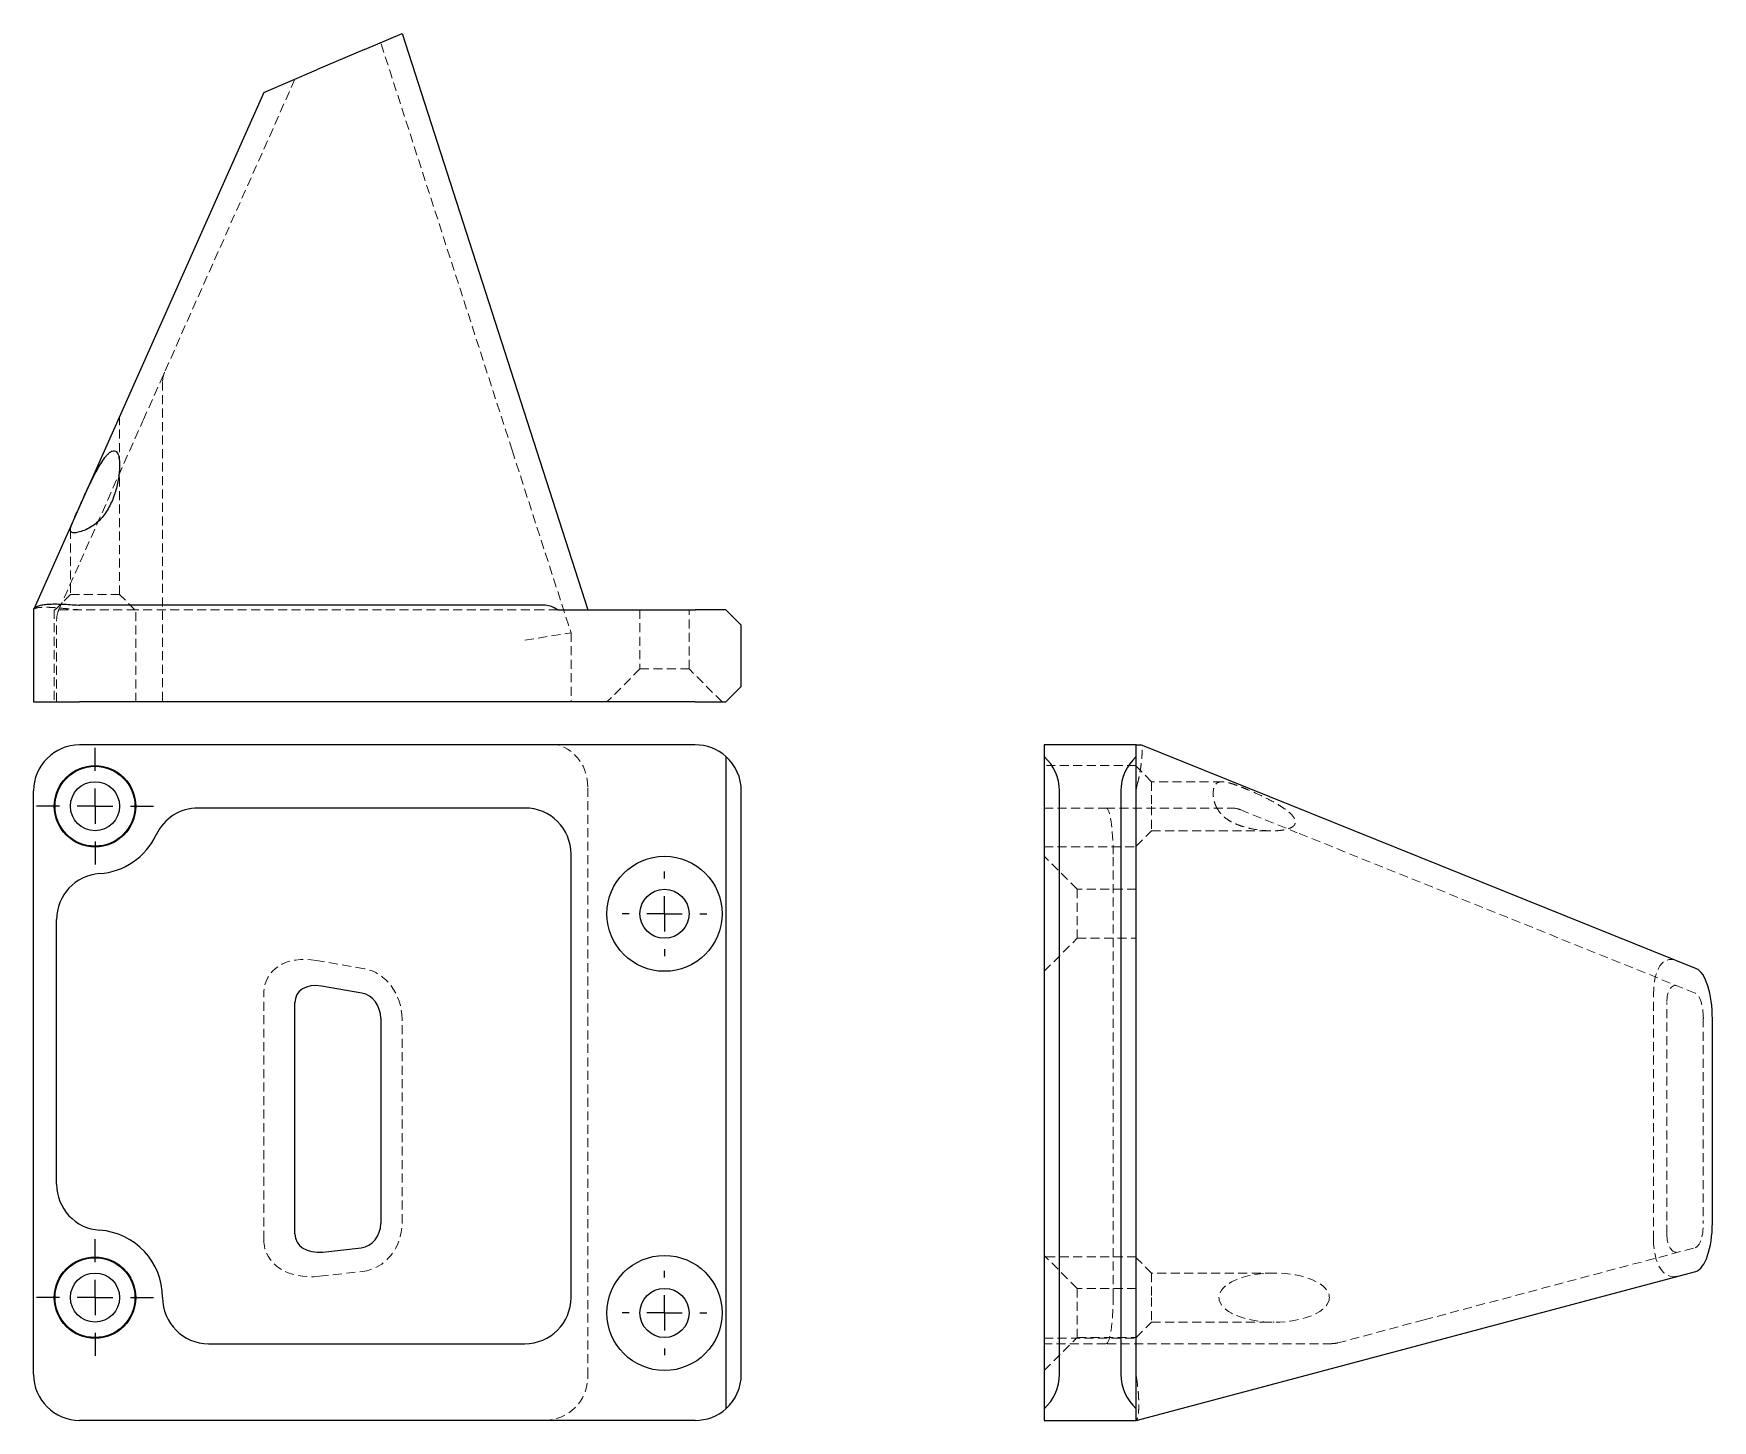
# Model space of a CAD drawing. Header units: millimetres. Extents: x 33 to 270, y 9 to 205.
import ezdxf

# ---------------------------------------------------------------- set-up
doc = ezdxf.new("R2010")
doc.units = ezdxf.units.MM
doc.linetypes.add('HIDDEN', pattern=[1.905, 1.27, -0.635])
doc.layers.add('10', color=7, linetype='Continuous')

# ---------------------------------------------------------------- blocks, each defined once
blk = doc.blocks.new('SW_CENTERMARKSYMBOL_0')
at = {"layer": '10', "color": 0}
for p, q in [((0, 5), (0, 8.25)), ((0, 0), (0, 2.5)), ((-5, 0), (-8.25, 0)), ((0, 0), (-2.5, 0)), ((0, 0), (0, -2.5)), ((0, 0), (2.5, 0)), ((5, 0), (8.25, 0)), ((0, -5), (0, -8.25))]:
    blk.add_line(p, q, dxfattribs=at)
blk = doc.blocks.new('SW_CENTERMARKSYMBOL_1')
at = {"layer": '10', "color": 0}
for p, q in [((0, 5), (0, 5.97)), ((0, 0), (0, 2.5)), ((-5, 0), (-5.97, 0)), ((0, 0), (-2.5, 0)), ((0, 0), (0, -2.5)), ((0, 0), (2.5, 0)), ((5, 0), (5.97, 0)), ((0, -5), (0, -5.97))]:
    blk.add_line(p, q, dxfattribs=at)
blk = doc.blocks.new('SW_CENTERMARKSYMBOL_2')
at = {"layer": '10', "color": 0}
for p, q in [((0, 5), (0, 5.97)), ((0, 0), (0, 2.5)), ((-5, 0), (-5.97, 0)), ((0, 0), (-2.5, 0)), ((0, 0), (0, -2.5)), ((0, 0), (2.5, 0)), ((5, 0), (5.97, 0)), ((0, -5), (0, -5.97))]:
    blk.add_line(p, q, dxfattribs=at)
blk = doc.blocks.new('SW_CENTERMARKSYMBOL_3')
at = {"layer": '10', "color": 0}
for p, q in [((0, 5), (0, 8.25)), ((0, 0), (0, 2.5)), ((-5, 0), (-8.25, 0)), ((0, 0), (-2.5, 0)), ((0, 0), (0, -2.5)), ((0, 0), (2.5, 0)), ((5, 0), (8.25, 0)), ((0, -5), (0, -8.25))]:
    blk.add_line(p, q, dxfattribs=at)

msp = doc.modelspace()

# ---------------------------------------------------------------- linework, layer by layer
at = {"color": 7, "linetype": 'Continuous', "lineweight": 25}
for p, q in [((79.74, 202.95), (85.06, 205.21)), ((85.06, 205.21), (111.31, 123.8)), ((79.74, 202.95), (72.99, 200.07)), ((65.54, 196.9), (72.99, 200.07)), ((65.54, 196.9), (33.05, 123.91)), ((33, 123.8), (33.05, 123.91)), ((33, 123.8), (33, 110.79)), ((105.04, 124.47), (39.51, 124.47)), ((107.08, 123.8), (126.49, 123.8)), ((130.83, 123.8), (126.49, 123.8)), ((130.83, 123.8), (133, 121.63)), ((133, 112.95), (133, 121.63)), ((133, 112.95), (130.83, 110.79)), ((33, 110.79), (39.51, 110.79)), ((126.49, 110.79), (39.51, 110.79)), ((126.49, 110.79), (130.83, 110.79)), ((126.49, 104.72), (39.51, 104.72)), ((175.79, 104.72), (175.79, 103.07)), ((188.8, 104.72), (175.79, 104.72)), ((188.8, 103.07), (188.8, 104.72)), ((188.8, 104.72), (189.47, 104.72)), ((267.95, 73.1), (189.47, 104.72)), ((130.83, 103.07), (130.83, 10.93)), ((175.79, 103.07), (175.79, 10.93)), ((188.8, 10.93), (188.8, 103.07)), ((33, 15.79), (33, 98.21)), ((133, 15.79), (133, 98.21)), ((177.95, 15.79), (177.95, 98.21)), ((186.63, 98.21), (186.63, 15.79)), ((102.43, 95.8), (56.24, 95.8)), ((108.94, 26.63), (108.94, 89.29)), ((36.25, 42.65), (36.25, 80.03)), ((79.39, 69.65), (73.66, 70.63)), ((69.93, 35.64), (69.93, 68.3)), ((82.05, 66.09), (82.05, 37.1)), ((270.21, 37.17), (270.21, 65.97)), ((73.87, 33.07), (79.29, 33.68)), ((188.8, 9.28), (267.86, 30.34)), ((57.73, 20.12), (102.43, 20.12)), ((175.79, 10.93), (175.79, 9.28)), ((188.8, 9.28), (188.8, 10.93)), ((126.49, 9.28), (39.51, 9.28)), ((175.79, 9.28), (188.8, 9.28))]:
    msp.add_line(p, q, dxfattribs=at)
at = {"color": 7, "linetype": 'HIDDEN', "lineweight": 18}
for p, q in [((100.62, 146.34), (82.05, 203.93)), ((69.93, 198.77), (48.45, 150.5)), ((51.22, 156.04), (51.22, 110.79)), ((39.57, 130.56), (48.45, 150.5)), ((45.15, 144.18), (45.15, 151.09)), ((100.62, 146.34), (108.94, 120.55)), ((45.15, 125.97), (45.15, 144.18)), ((38.21, 135.5), (38.21, 135.08)), ((38.21, 135.08), (38.21, 125.97)), ((36.53, 123.74), (39.57, 130.56)), ((38.21, 125.97), (36.04, 123.8)), ((38.21, 125.97), (45.15, 125.97)), ((47.32, 123.8), (45.15, 125.97)), ((47.43, 123.8), (35.93, 123.8)), ((35.93, 123.8), (35.93, 110.79)), ((105.01, 123.8), (47.43, 123.8)), ((47.43, 110.79), (47.43, 123.8)), ((107.08, 123.8), (105.01, 123.8)), ((118.68, 123.8), (118.68, 115.45)), ((125.62, 115.45), (125.62, 123.8)), ((36.25, 110.79), (36.25, 122.42)), ((102.43, 119.52), (108.94, 120.55)), ((108.94, 120.55), (108.94, 110.79)), ((118.68, 115.45), (114.02, 110.79)), ((118.68, 115.45), (125.62, 115.45)), ((130.29, 110.79), (125.62, 115.45)), ((188.8, 101.79), (175.79, 101.79)), ((190.97, 99.52), (188.8, 101.69)), ((111.31, 15.48), (111.31, 98.78)), ((190.97, 99.52), (190.97, 96.05)), ((200.92, 99.52), (190.97, 99.52)), ((175.79, 95.8), (184.52, 95.8)), ((184.52, 95.8), (202.27, 95.8)), ((190.97, 96.05), (190.97, 92.57)), ((203.49, 95.57), (211.56, 92.31)), ((188.8, 90.41), (190.97, 92.57)), ((190.97, 92.57), (208, 92.57)), ((175.79, 90.3), (188.8, 90.3)), ((267.8, 69.65), (211.56, 92.31)), ((180.45, 84.33), (175.79, 89)), ((185.55, 26.63), (185.55, 89.29)), ((180.45, 84.33), (180.45, 77.39)), ((188.8, 84.33), (180.45, 84.33)), ((175.79, 72.73), (180.45, 77.39)), ((180.45, 77.39), (188.8, 77.39)), ((79.74, 73.1), (72.99, 74.26)), ((65.54, 34.78), (65.54, 69.58)), ((261.9, 34.78), (261.9, 69.58)), ((263.77, 35.64), (263.77, 68.3)), ((85.06, 37.17), (85.06, 65.97)), ((268.93, 66.09), (268.93, 37.1)), ((229.49, 23.49), (267.76, 33.68)), ((180.45, 27.93), (175.79, 32.6)), ((188.8, 32.38), (175.79, 32.38)), ((190.97, 30.1), (188.8, 32.27)), ((73.41, 29.65), (79.52, 30.34)), ((190.97, 30.1), (190.97, 26.63)), ((208.29, 30.1), (190.97, 30.1)), ((180.45, 27.93), (180.45, 20.99)), ((188.8, 27.93), (180.45, 27.93)), ((190.97, 26.63), (190.97, 23.16)), ((188.8, 20.99), (190.97, 23.16)), ((190.97, 23.16), (208.29, 23.16)), ((229.49, 23.49), (217.28, 20.23)), ((175.79, 16.33), (180.45, 20.99)), ((175.79, 20.88), (188.8, 20.88)), ((184.52, 20.12), (175.79, 20.12)), ((180.45, 20.99), (188.8, 20.99)), ((216.44, 20.12), (184.52, 20.12))]:
    msp.add_line(p, q, dxfattribs=at)
at = {"color": 7, "linetype": 'Continuous', "lineweight": 25}
for centre, radius in [((41.68, 96.05), 5.75), ((41.68, 96.05), 5.64), ((41.68, 96.05), 3.47), ((122.15, 80.86), 8.13), ((122.15, 80.86), 3.47), ((41.68, 26.63), 5.75), ((41.68, 26.63), 5.64), ((122.15, 24.46), 8.13), ((41.68, 26.63), 3.47), ((122.15, 24.46), 3.47)]:
    msp.add_circle(centre, radius, dxfattribs=at)
at = {"color": 7, "linetype": 'HIDDEN', "lineweight": 18}
for centre, start, end in [((54.48, 156.04), 156.0054, 180), ((39.51, 122.42), 156.0054, 180), ((202.27, 92.55), 68.0529, 90), ((216.44, 23.38), 270, 284.9192)]:
    msp.add_arc(centre, 3.25, start, end, dxfattribs=at)
at = {"color": 7, "linetype": 'Continuous', "lineweight": 25}
for centre, radius, start, end in [((39.51, 98.21), 6.51, 90, 180), ((126.49, 98.21), 6.51, 48.1897, 90), ((126.49, 98.21), 6.51, 0, 48.1897), ((171.45, 98.21), 6.51, 0, 48.1897), ((193.14, 98.21), 6.51, 131.8103, 180), ((56.24, 89.29), 6.51, 90, 155.1247), ((102.43, 89.29), 6.51, 0, 90), ((41.68, 96.05), 9.54, 273.8743, 335.1247), ((42.76, 80.03), 6.51, 93.8743, 180), ((42.76, 42.65), 6.51, 180, 266.1257), ((41.68, 26.63), 9.54, 0, 86.1257), ((57.73, 26.63), 6.51, 180, 270), ((102.43, 26.63), 6.51, 270, 0), ((39.51, 15.79), 6.51, 180, 270), ((126.49, 15.79), 6.51, 311.8103, 0), ((171.45, 15.79), 6.51, 311.8103, 0), ((193.14, 15.79), 6.51, 180, 228.1897), ((126.49, 15.79), 6.51, 270, 311.8103)]:
    msp.add_arc(centre, radius, start, end, dxfattribs=at)
for centre, major_axis, ratio, start_param, end_param in [((39.51, 140.62), (0, 16.15), 0.402953, 3.115706, 3.141593), ((109.87, 107.05), (-5.58, 17.3), 0.358084, 5.890883, 6.168251), ((267.65, 66.2), (-0.1, 6.97), 0.366904, 4.674747, 6.13061), ((74.33, 67.01), (4.06, -2.51), 0.667843, 2.115482, 3.533701), ((79.05, 66.2), (-0.38, 3.47), 0.859059, 4.587238, 6.0431), ((74.33, 36.49), (4.22, 1.76), 0.704886, 2.854758, 4.320667), ((79.05, 37.02), (0.33, 3.34), 0.893263, 3.331997, 4.823713), ((267.65, 37.02), (0.07, 6.72), 0.38115, 3.246838, 4.738554)]:
    msp.add_ellipse(centre, major_axis=major_axis, ratio=ratio, start_param=start_param, end_param=end_param, dxfattribs=at)
at = {"color": 7, "linetype": 'HIDDEN', "lineweight": 18}
for centre, major_axis, ratio, start_param, end_param in [((39.51, 148.22), (0, 24.42), 0.266439, 3.121907, 3.141593), ((104.47, 97.97), (-4.57, -5.72), 0.888649, 2.303791, 3.482285), ((203.42, 98.21), (14.62, 0), 0.445116, 3.020946, 3.141593), ((184.52, 89.29), (0, 6.51), 0.157212, 4.712389, 6.283185), ((74.33, 67.01), (8.12, -5.03), 0.667843, 2.115482, 3.533701), ((265.64, 67.01), (-1.65, 7.36), 0.456324, 5.978034, 7.396254), ((79.05, 66.2), (-0.75, 6.94), 0.859059, 4.587238, 6.0431), ((265.64, 67.01), (-0.83, 3.68), 0.456324, 5.978034, 7.396254), ((267.65, 66.2), (-0.05, 3.49), 0.366904, 4.674747, 6.130609), ((79.05, 37.02), (0.67, 6.69), 0.893263, 3.331997, 4.823713), ((265.64, 36.49), (0.63, 3.44), 0.512482, 1.912988, 3.378897), ((267.65, 37.02), (0.03, 3.36), 0.38115, 3.246838, 4.738554), ((74.33, 36.49), (8.43, 3.53), 0.704886, 2.854758, 4.320667), ((265.64, 36.49), (1.26, 6.88), 0.512482, 1.912988, 3.378897), ((184.52, 26.63), (0, 6.51), 0.157212, 3.141593, 4.712389), ((104.47, 16.01), (5.44, -4.49), 0.92256, 5.442889, 6.934605), ((203.42, 15.79), (14.62, 0), 0.445116, 3.141593, 3.213566)]:
    msp.add_ellipse(centre, major_axis=major_axis, ratio=ratio, start_param=start_param, end_param=end_param, dxfattribs=at)
msp.add_ellipse((208.29, 26.63), major_axis=(7.8, 0), ratio=0.445116, dxfattribs=at)
at = {"color": 7, "linetype": 'Continuous', "lineweight": 25}
for points, knots in [([(38.21, 135.08), (38.21, 135), (38.22, 134.94), (38.27, 134.83), (38.3, 134.79), (38.4, 134.73), (38.46, 134.7), (38.61, 134.68), (38.7, 134.67), (38.9, 134.68), (39.01, 134.7), (39.25, 134.74), (39.37, 134.77), (39.78, 134.88), (40.07, 134.99), (40.68, 135.26), (40.98, 135.42), (41.57, 135.81), (41.85, 136.03), (42.36, 136.5), (42.6, 136.75), (43.03, 137.29), (43.22, 137.57), (43.58, 138.14), (43.74, 138.43), (44.02, 139.03), (44.15, 139.32), (44.49, 140.22), (44.67, 140.83), (44.95, 142.06), (45.05, 142.69), (45.13, 143.59), (45.15, 143.89), (45.15, 144.48), (45.14, 144.77), (45.06, 145.33), (45.01, 145.59), (44.86, 145.93), (44.8, 146.03), (44.65, 146.19), (44.56, 146.25), (44.35, 146.3), (44.23, 146.28), (43.98, 146.19), (43.86, 146.11), (43.62, 145.92), (43.51, 145.8), (43.29, 145.56), (43.18, 145.44), (42.87, 145.03), (42.68, 144.74), (42.31, 144.15), (42.13, 143.85), (41.63, 142.94), (41.32, 142.33), (40.73, 141.1), (40.44, 140.48), (40.02, 139.55), (39.88, 139.24), (39.6, 138.62), (39.47, 138.32), (39.2, 137.73), (39.07, 137.44), (38.82, 136.87), (38.7, 136.59), (38.54, 136.21), (38.49, 136.08), (38.4, 135.84), (38.36, 135.73), (38.25, 135.41), (38.21, 135.22), (38.21, 135.08)], [0, 0, 0, 0, 0.015625, 0.015625, 0.03125, 0.03125, 0.046875, 0.046875, 0.0625, 0.0625, 0.078125, 0.078125, 0.09375, 0.09375, 0.125, 0.125, 0.15625, 0.15625, 0.1875, 0.1875, 0.21875, 0.21875, 0.25, 0.25, 0.28125, 0.28125, 0.3125, 0.3125, 0.375, 0.375, 0.4375, 0.4375, 0.46875, 0.46875, 0.5, 0.5, 0.53125, 0.53125, 0.546875, 0.546875, 0.5625, 0.5625, 0.578125, 0.578125, 0.59375, 0.59375, 0.609375, 0.609375, 0.625, 0.625, 0.65625, 0.65625, 0.6875, 0.6875, 0.75, 0.75, 0.8125, 0.8125, 0.84375, 0.84375, 0.875, 0.875, 0.90625, 0.90625, 0.9375, 0.9375, 0.953125, 0.953125, 0.96875, 0.96875, 1, 1, 1, 1]), ([(33.05, 123.91), (33.09, 124.01), (33.17, 124.1), (33.34, 124.22), (33.4, 124.25), (33.54, 124.32), (33.62, 124.35), (33.89, 124.44), (34.09, 124.48), (34.44, 124.54), (34.56, 124.55), (34.82, 124.58), (34.96, 124.59), (35.39, 124.62), (35.7, 124.63), (36.36, 124.63), (36.71, 124.62), (37.43, 124.59), (37.8, 124.57), (38.56, 124.52), (38.95, 124.5), (39.34, 124.47)], [0, 0, 0, 0, 0.125, 0.125, 0.1875, 0.1875, 0.25, 0.25, 0.375, 0.375, 0.4375, 0.4375, 0.5, 0.5, 0.625, 0.625, 0.75, 0.75, 0.875, 0.875, 1, 1, 1, 1])]:
    msp.add_open_spline(points, degree=3, knots=knots, dxfattribs=at)
at = {"color": 7, "linetype": 'HIDDEN', "lineweight": 18}
for points, knots in [([(33.02, 123.84), (33.05, 123.9), (33.11, 123.96), (33.26, 124.02), (33.32, 124.04), (33.46, 124.08), (33.54, 124.1), (33.79, 124.13), (34, 124.15), (34.46, 124.17), (34.73, 124.17), (35.32, 124.15), (35.63, 124.13), (36.14, 124.1), (36.31, 124.08), (36.67, 124.05), (36.85, 124.04), (37.4, 123.99), (37.78, 123.95), (38.57, 123.87), (38.97, 123.84), (39.38, 123.81)], [0, 0, 0, 0, 0.125, 0.125, 0.1875, 0.1875, 0.25, 0.25, 0.375, 0.375, 0.5, 0.5, 0.625, 0.625, 0.6875, 0.6875, 0.75, 0.75, 0.875, 0.875, 1, 1, 1, 1]), ([(188.91, 99), (189.01, 99.37), (189.1, 99.74), (189.22, 100.29), (189.25, 100.47), (189.32, 100.82), (189.35, 101), (189.44, 101.52), (189.48, 101.84), (189.54, 102.3), (189.55, 102.45), (189.58, 102.74), (189.59, 102.88), (189.62, 103.27), (189.63, 103.51), (189.63, 103.92), (189.62, 104.1), (189.59, 104.39), (189.57, 104.51), (189.52, 104.66), (189.5, 104.71), (189.47, 104.72)], [0, 0, 0, 0, 0.125, 0.125, 0.1875, 0.1875, 0.25, 0.25, 0.375, 0.375, 0.4375, 0.4375, 0.5, 0.5, 0.625, 0.625, 0.75, 0.75, 0.875, 0.875, 1, 1, 1, 1]), ([(200.08, 96.05), (200, 96.21), (199.94, 96.37), (199.83, 96.7), (199.79, 96.87), (199.73, 97.21), (199.7, 97.37), (199.68, 97.69), (199.67, 97.84), (199.68, 98.13), (199.7, 98.27), (199.74, 98.53), (199.77, 98.65), (199.88, 98.97), (199.99, 99.14), (200.26, 99.39), (200.42, 99.46), (200.81, 99.53), (201.03, 99.52), (201.5, 99.46), (201.75, 99.4), (202.29, 99.25), (202.57, 99.16), (203.14, 98.96), (203.43, 98.85), (204.03, 98.61), (204.32, 98.49), (205.22, 98.11), (205.83, 97.84), (207.06, 97.25), (207.69, 96.94), (208.59, 96.43), (208.89, 96.26), (209.48, 95.88), (209.77, 95.69), (210.33, 95.26), (210.59, 95.03), (210.93, 94.65), (211.03, 94.52), (211.19, 94.25), (211.25, 94.1), (211.3, 93.82), (211.28, 93.69), (211.19, 93.45), (211.11, 93.34), (210.92, 93.17), (210.8, 93.09), (210.56, 92.97), (210.44, 92.92), (210.03, 92.78), (209.74, 92.72), (209.15, 92.63), (208.85, 92.6), (207.94, 92.56), (207.33, 92.58), (206.1, 92.69), (205.48, 92.79), (204.55, 92.99), (204.24, 93.07), (203.62, 93.26), (203.32, 93.36), (202.73, 93.61), (202.44, 93.74), (201.87, 94.06), (201.59, 94.24), (201.21, 94.55), (201.08, 94.66), (200.84, 94.9), (200.73, 95.03), (200.41, 95.43), (200.22, 95.72), (200.08, 96.05)], [0, 0, 0, 0, 0.015625, 0.015625, 0.03125, 0.03125, 0.046875, 0.046875, 0.0625, 0.0625, 0.078125, 0.078125, 0.09375, 0.09375, 0.125, 0.125, 0.15625, 0.15625, 0.1875, 0.1875, 0.21875, 0.21875, 0.25, 0.25, 0.28125, 0.28125, 0.3125, 0.3125, 0.375, 0.375, 0.4375, 0.4375, 0.46875, 0.46875, 0.5, 0.5, 0.53125, 0.53125, 0.546875, 0.546875, 0.5625, 0.5625, 0.578125, 0.578125, 0.59375, 0.59375, 0.609375, 0.609375, 0.625, 0.625, 0.65625, 0.65625, 0.6875, 0.6875, 0.75, 0.75, 0.8125, 0.8125, 0.84375, 0.84375, 0.875, 0.875, 0.90625, 0.90625, 0.9375, 0.9375, 0.953125, 0.953125, 0.96875, 0.96875, 1, 1, 1, 1]), ([(188.84, 15.32), (188.9, 14.92), (188.96, 14.53), (189.02, 13.95), (189.04, 13.76), (189.08, 13.38), (189.1, 13.19), (189.13, 12.65), (189.15, 12.3), (189.17, 11.65), (189.17, 11.34), (189.15, 10.79), (189.13, 10.54), (189.1, 10.22), (189.08, 10.11), (189.05, 9.93), (189.04, 9.84), (188.99, 9.61), (188.95, 9.5), (188.87, 9.33), (188.84, 9.29), (188.81, 9.28)], [0, 0, 0, 0, 0.125, 0.125, 0.1875, 0.1875, 0.25, 0.25, 0.375, 0.375, 0.5, 0.5, 0.625, 0.625, 0.6875, 0.6875, 0.75, 0.75, 0.875, 0.875, 1, 1, 1, 1])]:
    msp.add_open_spline(points, degree=3, knots=knots, dxfattribs=at)

# ---------------------------------------------------------------- block references
at = {"layer": '10'}
for name, p in [('SW_CENTERMARKSYMBOL_0', (41.68, 96.05)), ('SW_CENTERMARKSYMBOL_1', (122.15, 80.86)), ('SW_CENTERMARKSYMBOL_3', (41.68, 26.63)), ('SW_CENTERMARKSYMBOL_2', (122.15, 24.46))]:
    msp.add_blockref(name, p, dxfattribs=at)

doc.saveas('drawing.dxf')
